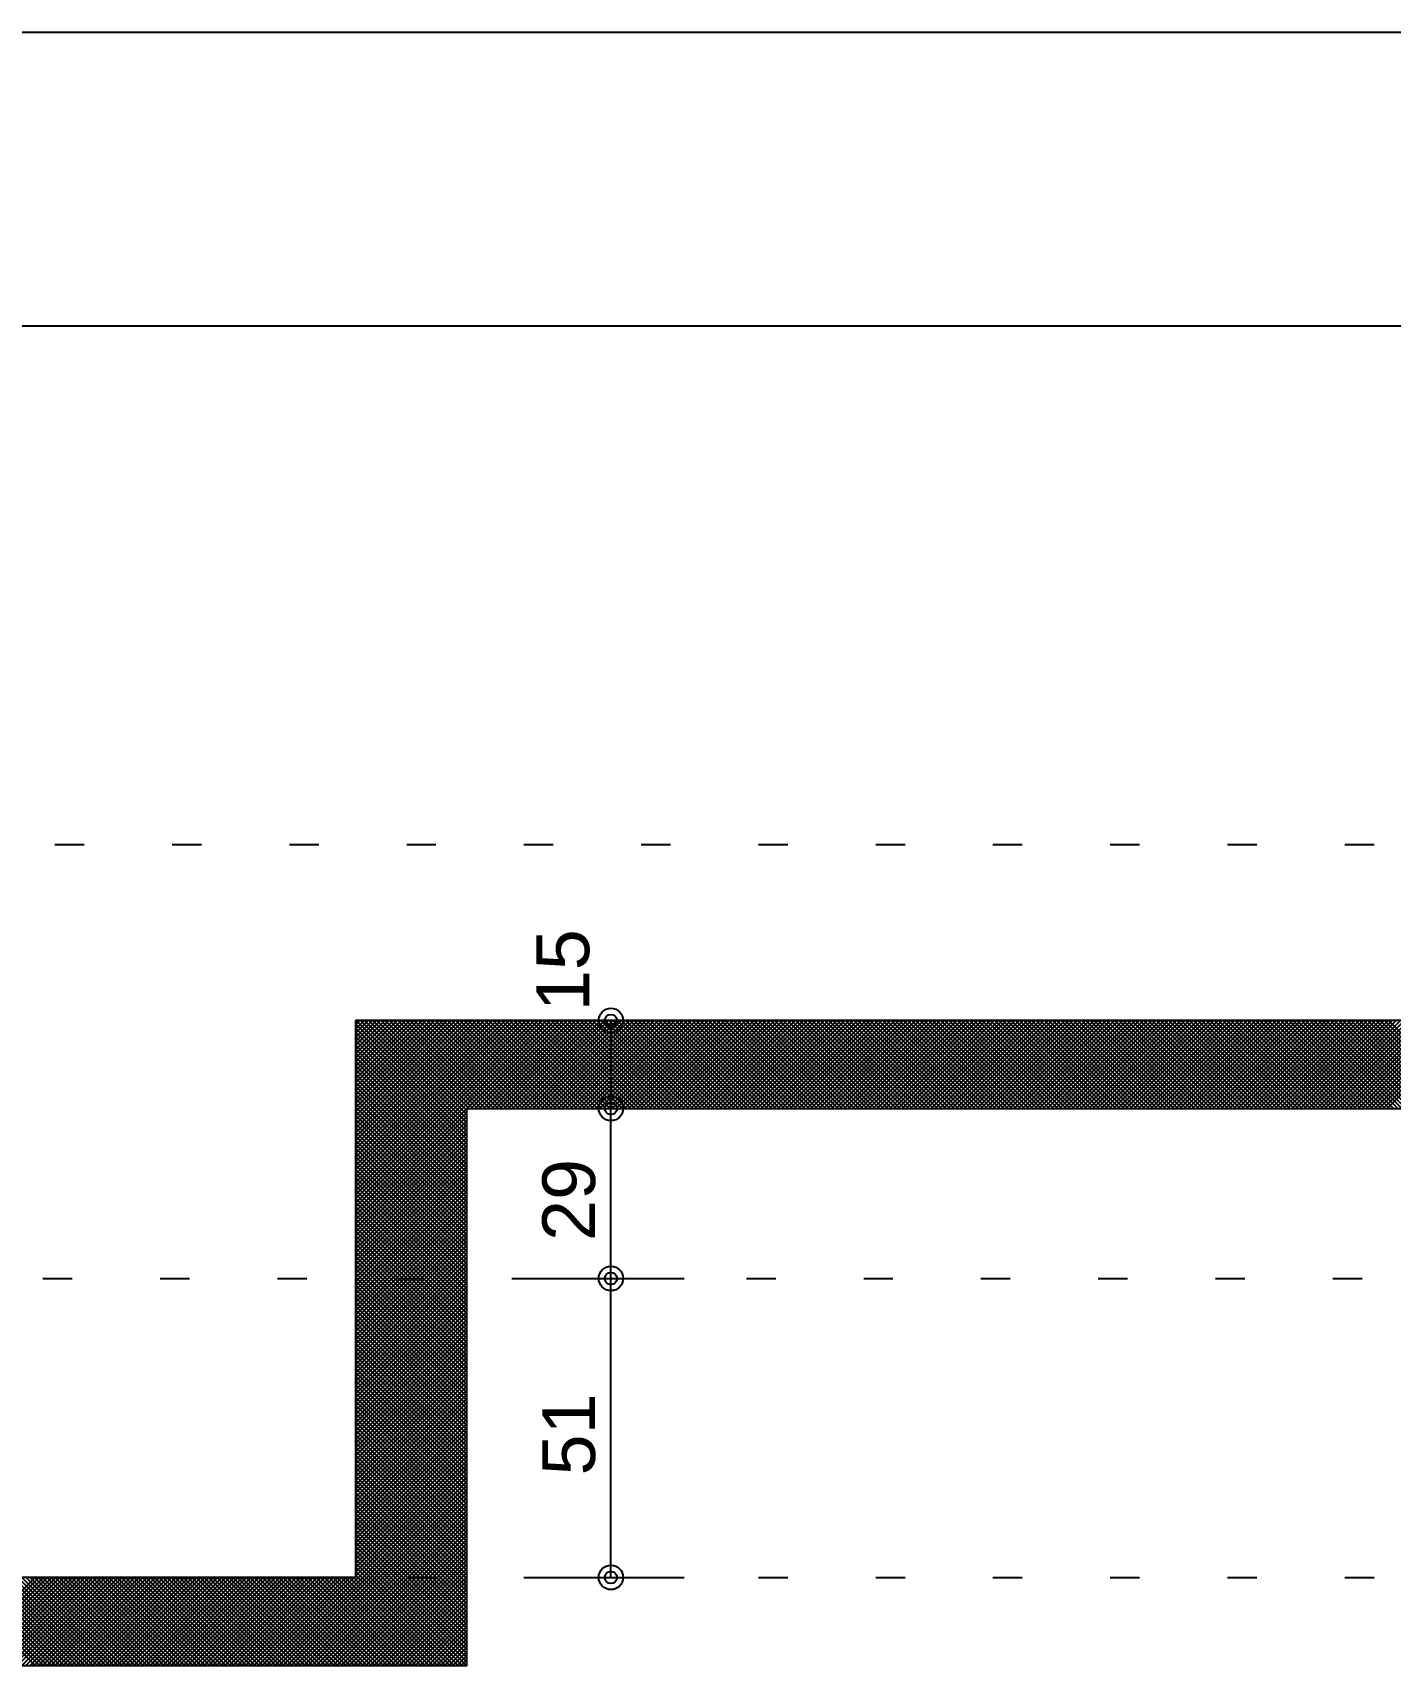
# Model space of a CAD drawing. Extents: x 0 to 119, y 0 to 84.
# Drawn here: x 38.25 to 42.88, y 78.53 to 84.1 of the extents above; entities that cross this region are included whole.
import ezdxf

# ---------------------------------------------------------------- set-up
doc = ezdxf.new("R2010")
doc.units = 0
doc.header["$MEASUREMENT"] = 0
doc.linetypes.add('ESTILO_TQS_0002', pattern=[0.4, 0.1, -0.3])
for name, color, linetype in [('29', 9, 'CONTINUOUS'), ('3', 7, 'CONTINUOUS'), ('32', 250, 'CONTINUOUS'), ('40', 7, 'CONTINUOUS'), ('6', 178, 'CONTINUOUS'), ('7', 232, 'CONTINUOUS')]:
    doc.layers.add(name, color=color, linetype=linetype)
doc.styles.add('TQS_ARIAL', font='arial.ttf')

msp = doc.modelspace()

# ---------------------------------------------------------------- linework, layer by layer
at = {"layer": '29', "color": 9, "linetype": 'Continuous'}
for p, q in [((39.348908, 80.049975), (40.028519, 80.729585)), ((39.348908, 80.064117), (40.014377, 80.729585)), ((39.348908, 80.078259), (40.000235, 80.729585)), ((39.348908, 80.092401), (39.986092, 80.729585)), ((39.348908, 80.106543), (39.97195, 80.729585)), ((39.348908, 80.120685), (39.957808, 80.729585)), ((39.348908, 80.134827), (39.943666, 80.729585)), ((39.348908, 80.14897), (39.929524, 80.729585)), ((39.348908, 80.163112), (39.915382, 80.729585)), ((39.348908, 80.177254), (39.90124, 80.729585)), ((39.348908, 80.191396), (39.887098, 80.729585)), ((39.348908, 80.205538), (39.872955, 80.729585)), ((39.348908, 80.21968), (39.858813, 80.729585)), ((39.348908, 80.233822), (39.844671, 80.729585)), ((39.348908, 80.247965), (39.830529, 80.729585)), ((39.348908, 80.262107), (39.816387, 80.729585)), ((39.348908, 80.276249), (39.802245, 80.729585)), ((39.348908, 80.290391), (39.788103, 80.729585)), ((39.348908, 80.304533), (39.77396, 80.729585)), ((39.348908, 80.318675), (39.759818, 80.729585)), ((39.348908, 80.332817), (39.745676, 80.729585)), ((39.348908, 80.34696), (39.731534, 80.729585)), ((39.348908, 80.361102), (39.717392, 80.729585)), ((39.348908, 80.375244), (39.70325, 80.729585)), ((39.348908, 80.389386), (39.689108, 80.729585)), ((39.348908, 80.403528), (39.674966, 80.729585)), ((39.348908, 80.41767), (39.660823, 80.729585)), ((39.348908, 80.431812), (39.646681, 80.729585)), ((39.348908, 80.445954), (39.632539, 80.729585)), ((39.348908, 80.460097), (39.618397, 80.729585)), ((39.348908, 80.474239), (39.604255, 80.729585)), ((39.348908, 80.488381), (39.590113, 80.729585)), ((39.348908, 80.502523), (39.575971, 80.729585)), ((39.348908, 80.516665), (39.561828, 80.729585)), ((39.348908, 80.530807), (39.547686, 80.729585)), ((39.348908, 80.544949), (39.533544, 80.729585)), ((39.348908, 80.559092), (39.519402, 80.729585)), ((39.348908, 80.573234), (39.50526, 80.729585)), ((39.348908, 80.587376), (39.491118, 80.729585)), ((39.348908, 80.601518), (39.476976, 80.729585)), ((39.348908, 80.61566), (39.462833, 80.729585)), ((39.348908, 80.629802), (39.448691, 80.729585)), ((39.348908, 80.643944), (39.434549, 80.729585)), ((39.348908, 80.658087), (39.420407, 80.729585)), ((39.348908, 80.672229), (39.406265, 80.729585)), ((39.348908, 80.686371), (39.392123, 80.729585)), ((39.348908, 80.700513), (39.377981, 80.729585)), ((39.348908, 80.714655), (39.363839, 80.729585)), ((39.348908, 80.717823), (39.728908, 80.337823)), ((39.351288, 80.729585), (39.728908, 80.351965)), ((39.36543, 80.729585), (39.728908, 80.366107)), ((39.379573, 80.729585), (39.728908, 80.38025)), ((39.393715, 80.729585), (39.728908, 80.394392)), ((39.407857, 80.729585), (39.728908, 80.408534)), ((39.421999, 80.729585), (39.728908, 80.422676)), ((39.436141, 80.729585), (39.736141, 80.429585)), ((39.450283, 80.729585), (39.750283, 80.429585)), ((39.464425, 80.729585), (39.764425, 80.429585)), ((39.478568, 80.729585), (39.778568, 80.429585)), ((39.49271, 80.729585), (39.79271, 80.429585)), ((39.506852, 80.729585), (39.806852, 80.429585)), ((39.520994, 80.729585), (39.820994, 80.429585)), ((39.535136, 80.729585), (39.835136, 80.429585)), ((39.549278, 80.729585), (39.849278, 80.429585)), ((39.56342, 80.729585), (39.86342, 80.429585)), ((39.577563, 80.729585), (39.877563, 80.429585)), ((39.591705, 80.729585), (39.891705, 80.429585)), ((39.605847, 80.729585), (39.905847, 80.429585)), ((39.619989, 80.729585), (39.919989, 80.429585)), ((39.634131, 80.729585), (39.934131, 80.429585)), ((39.648273, 80.729585), (39.948273, 80.429585)), ((39.662415, 80.729585), (39.962415, 80.429585)), ((39.676557, 80.729585), (39.976557, 80.429585)), ((39.6907, 80.729585), (39.9907, 80.429585)), ((39.704842, 80.729585), (40.004842, 80.429585)), ((39.718984, 80.729585), (40.018984, 80.429585)), ((39.733126, 80.729585), (40.033126, 80.429585)), ((39.742661, 80.429585), (40.042661, 80.729585)), ((39.747268, 80.729585), (40.047268, 80.429585)), ((39.756803, 80.429585), (40.056803, 80.729585)), ((39.76141, 80.729585), (40.06141, 80.429585)), ((39.770945, 80.429585), (40.070945, 80.729585)), ((39.775552, 80.729585), (40.075552, 80.429585)), ((39.785087, 80.429585), (40.085087, 80.729585)), ((39.789695, 80.729585), (40.089695, 80.429585)), ((39.79923, 80.429585), (40.09923, 80.729585)), ((39.803837, 80.729585), (40.103837, 80.429585)), ((39.813372, 80.429585), (40.113372, 80.729585)), ((39.817979, 80.729585), (40.117979, 80.429585)), ((39.827514, 80.429585), (40.127514, 80.729585)), ((39.832121, 80.729585), (40.132121, 80.429585)), ((39.841656, 80.429585), (40.141656, 80.729585)), ((39.846263, 80.729585), (40.146263, 80.429585)), ((39.855798, 80.429585), (40.155798, 80.729585)), ((39.860405, 80.729585), (40.160405, 80.429585)), ((39.86994, 80.429585), (40.16994, 80.729585)), ((39.874547, 80.729585), (40.174547, 80.429585)), ((39.884082, 80.429585), (40.184082, 80.729585)), ((39.88869, 80.729585), (40.18869, 80.429585)), ((39.898225, 80.429585), (40.198225, 80.729585)), ((39.902832, 80.729585), (40.202832, 80.429585)), ((39.912367, 80.429585), (40.212367, 80.729585)), ((39.916974, 80.729585), (40.216974, 80.429585)), ((39.926509, 80.429585), (40.226509, 80.729585)), ((39.931116, 80.729585), (40.231116, 80.429585)), ((39.940651, 80.429585), (40.240651, 80.729585)), ((39.945258, 80.729585), (40.245258, 80.429585)), ((39.954793, 80.429585), (40.254793, 80.729585)), ((39.9594, 80.729585), (40.2594, 80.429585)), ((39.968935, 80.429585), (40.268935, 80.729585)), ((39.973542, 80.729585), (40.273542, 80.429585)), ((39.983077, 80.429585), (40.283077, 80.729585)), ((39.987684, 80.729585), (40.287684, 80.429585)), ((39.997219, 80.429585), (40.297219, 80.729585)), ((40.001827, 80.729585), (40.301827, 80.429585)), ((40.011362, 80.429585), (40.311362, 80.729585)), ((40.015969, 80.729585), (40.315969, 80.429585)), ((40.025504, 80.429585), (40.325504, 80.729585)), ((40.030111, 80.729585), (40.330111, 80.429585)), ((40.039646, 80.429585), (40.339646, 80.729585)), ((40.044253, 80.729585), (40.344253, 80.429585)), ((40.053788, 80.429585), (40.353788, 80.729585)), ((40.058395, 80.729585), (40.358395, 80.429585)), ((40.06793, 80.429585), (40.36793, 80.729585)), ((40.072537, 80.729585), (40.372537, 80.429585)), ((40.082072, 80.429585), (40.382072, 80.729585)), ((40.086679, 80.729585), (40.386679, 80.429585)), ((40.096214, 80.429585), (40.396214, 80.729585)), ((40.100822, 80.729585), (40.400822, 80.429585)), ((40.110357, 80.429585), (40.410357, 80.729585)), ((40.114964, 80.729585), (40.414964, 80.429585)), ((40.124499, 80.429585), (40.424499, 80.729585)), ((40.129106, 80.729585), (40.429106, 80.429585)), ((40.138641, 80.429585), (40.438641, 80.729585)), ((40.143248, 80.729585), (40.443248, 80.429585)), ((40.152783, 80.429585), (40.452783, 80.729585)), ((40.15739, 80.729585), (40.45739, 80.429585)), ((40.166925, 80.429585), (40.466925, 80.729585)), ((40.171532, 80.729585), (40.471532, 80.429585)), ((40.181067, 80.429585), (40.481067, 80.729585)), ((40.185674, 80.729585), (40.485674, 80.429585)), ((40.195209, 80.429585), (40.495209, 80.729585)), ((40.199816, 80.729585), (40.499816, 80.429585)), ((40.209352, 80.429585), (40.509352, 80.729585)), ((40.213959, 80.729585), (40.513959, 80.429585)), ((40.223494, 80.429585), (40.523494, 80.729585)), ((40.228101, 80.729585), (40.528101, 80.429585)), ((40.237636, 80.429585), (40.537636, 80.729585)), ((40.242243, 80.729585), (40.542243, 80.429585)), ((40.251778, 80.429585), (40.551778, 80.729585)), ((40.256385, 80.729585), (40.556385, 80.429585)), ((40.26592, 80.429585), (40.56592, 80.729585)), ((40.270527, 80.729585), (40.570527, 80.429585)), ((40.280062, 80.429585), (40.580062, 80.729585)), ((40.284669, 80.729585), (40.584669, 80.429585)), ((40.294204, 80.429585), (40.594204, 80.729585)), ((40.298811, 80.729585), (40.598811, 80.429585)), ((40.308346, 80.429585), (40.608346, 80.729585)), ((40.312954, 80.729585), (40.612954, 80.429585)), ((40.322489, 80.429585), (40.622489, 80.729585)), ((40.327096, 80.729585), (40.627096, 80.429585)), ((40.336631, 80.429585), (40.636631, 80.729585)), ((40.341238, 80.729585), (40.641238, 80.429585)), ((40.350773, 80.429585), (40.650773, 80.729585)), ((40.35538, 80.729585), (40.65538, 80.429585)), ((40.364915, 80.429585), (40.664915, 80.729585)), ((40.369522, 80.729585), (40.669522, 80.429585)), ((40.379057, 80.429585), (40.679057, 80.729585)), ((40.383664, 80.729585), (40.683664, 80.429585)), ((40.393199, 80.429585), (40.693199, 80.729585)), ((40.397806, 80.729585), (40.697806, 80.429585)), ((40.407341, 80.429585), (40.707341, 80.729585)), ((40.411949, 80.729585), (40.711949, 80.429585)), ((40.421484, 80.429585), (40.721484, 80.729585)), ((40.426091, 80.729585), (40.726091, 80.429585)), ((40.435626, 80.429585), (40.735626, 80.729585)), ((40.440233, 80.729585), (40.740233, 80.429585)), ((40.449768, 80.429585), (40.749768, 80.729585)), ((40.454375, 80.729585), (40.754375, 80.429585)), ((40.46391, 80.429585), (40.76391, 80.729585)), ((40.468517, 80.729585), (40.768517, 80.429585)), ((40.478052, 80.429585), (40.778052, 80.729585)), ((40.482659, 80.729585), (40.782659, 80.429585)), ((40.492194, 80.429585), (40.792194, 80.729585)), ((40.496801, 80.729585), (40.796801, 80.429585)), ((40.506336, 80.429585), (40.806336, 80.729585)), ((40.510943, 80.729585), (40.810943, 80.429585)), ((40.520478, 80.429585), (40.820478, 80.729585)), ((40.525086, 80.729585), (40.825086, 80.429585)), ((40.534621, 80.429585), (40.834621, 80.729585)), ((40.539228, 80.729585), (40.839228, 80.429585)), ((40.548763, 80.429585), (40.848763, 80.729585)), ((40.55337, 80.729585), (40.85337, 80.429585)), ((40.562905, 80.429585), (40.862905, 80.729585)), ((40.567512, 80.729585), (40.867512, 80.429585)), ((40.577047, 80.429585), (40.877047, 80.729585)), ((40.581654, 80.729585), (40.881654, 80.429585)), ((40.591189, 80.429585), (40.891189, 80.729585)), ((40.595796, 80.729585), (40.895796, 80.429585)), ((40.605331, 80.429585), (40.905331, 80.729585)), ((40.609938, 80.729585), (40.909938, 80.429585)), ((40.619473, 80.429585), (40.919473, 80.729585)), ((40.624081, 80.729585), (40.924081, 80.429585)), ((40.633616, 80.429585), (40.933616, 80.729585)), ((40.638223, 80.729585), (40.938223, 80.429585)), ((40.647758, 80.429585), (40.947758, 80.729585)), ((40.652365, 80.729585), (40.952365, 80.429585)), ((40.6619, 80.429585), (40.9619, 80.729585)), ((40.666507, 80.729585), (40.966507, 80.429585)), ((40.676042, 80.429585), (40.976042, 80.729585)), ((40.680649, 80.729585), (40.980649, 80.429585)), ((40.690184, 80.429585), (40.990184, 80.729585)), ((40.694791, 80.729585), (40.994791, 80.429585)), ((40.704326, 80.429585), (41.004326, 80.729585)), ((40.708933, 80.729585), (41.008933, 80.429585)), ((40.718468, 80.429585), (41.018468, 80.729585)), ((40.723076, 80.729585), (41.023076, 80.429585)), ((40.732611, 80.429585), (41.032611, 80.729585)), ((40.737218, 80.729585), (41.037218, 80.429585)), ((40.746753, 80.429585), (41.046753, 80.729585)), ((40.75136, 80.729585), (41.05136, 80.429585)), ((40.760895, 80.429585), (41.060895, 80.729585)), ((40.765502, 80.729585), (41.065502, 80.429585)), ((40.775037, 80.429585), (41.075037, 80.729585)), ((40.779644, 80.729585), (41.079644, 80.429585)), ((40.789179, 80.429585), (41.089179, 80.729585)), ((40.793786, 80.729585), (41.093786, 80.429585)), ((40.803321, 80.429585), (41.103321, 80.729585)), ((40.807928, 80.729585), (41.107928, 80.429585)), ((40.817463, 80.429585), (41.117463, 80.729585)), ((40.82207, 80.729585), (41.12207, 80.429585)), ((40.831605, 80.429585), (41.131605, 80.729585)), ((40.836213, 80.729585), (41.136213, 80.429585)), ((40.845748, 80.429585), (41.145748, 80.729585)), ((40.850355, 80.729585), (41.150355, 80.429585)), ((40.85989, 80.429585), (41.15989, 80.729585)), ((40.864497, 80.729585), (41.164497, 80.429585)), ((40.874032, 80.429585), (41.174032, 80.729585)), ((40.878639, 80.729585), (41.178639, 80.429585)), ((40.888174, 80.429585), (41.188174, 80.729585)), ((40.892781, 80.729585), (41.192781, 80.429585)), ((40.902316, 80.429585), (41.202316, 80.729585)), ((40.906923, 80.729585), (41.206923, 80.429585)), ((40.916458, 80.429585), (41.216458, 80.729585)), ((40.921065, 80.729585), (41.221065, 80.429585)), ((40.9306, 80.429585), (41.2306, 80.729585)), ((40.935208, 80.729585), (41.235208, 80.429585)), ((40.944743, 80.429585), (41.244743, 80.729585)), ((40.94935, 80.729585), (41.24935, 80.429585)), ((40.958885, 80.429585), (41.258885, 80.729585)), ((40.963492, 80.729585), (41.263492, 80.429585)), ((40.973027, 80.429585), (41.273027, 80.729585)), ((40.977634, 80.729585), (41.277634, 80.429585)), ((40.987169, 80.429585), (41.287169, 80.729585)), ((40.991776, 80.729585), (41.291776, 80.429585)), ((41.001311, 80.429585), (41.301311, 80.729585)), ((41.005918, 80.729585), (41.305918, 80.429585)), ((41.015453, 80.429585), (41.315453, 80.729585)), ((41.02006, 80.729585), (41.32006, 80.429585)), ((41.029595, 80.429585), (41.329595, 80.729585)), ((41.034202, 80.729585), (41.334202, 80.429585)), ((41.043738, 80.429585), (41.343738, 80.729585)), ((41.048345, 80.729585), (41.348345, 80.429585)), ((41.05788, 80.429585), (41.35788, 80.729585)), ((41.062487, 80.729585), (41.362487, 80.429585)), ((41.072022, 80.429585), (41.372022, 80.729585)), ((41.076629, 80.729585), (41.376629, 80.429585)), ((41.086164, 80.429585), (41.386164, 80.729585)), ((41.090771, 80.729585), (41.390771, 80.429585)), ((41.100306, 80.429585), (41.400306, 80.729585)), ((41.104913, 80.729585), (41.404913, 80.429585)), ((41.114448, 80.429585), (41.414448, 80.729585)), ((41.119055, 80.729585), (41.419055, 80.429585)), ((41.12859, 80.429585), (41.42859, 80.729585)), ((41.133197, 80.729585), (41.433197, 80.429585)), ((41.142732, 80.429585), (41.442732, 80.729585)), ((41.14734, 80.729585), (41.44734, 80.429585)), ((41.156875, 80.429585), (41.456875, 80.729585)), ((41.161482, 80.729585), (41.461482, 80.429585)), ((41.171017, 80.429585), (41.471017, 80.729585)), ((41.175624, 80.729585), (41.475624, 80.429585)), ((41.185159, 80.429585), (41.485159, 80.729585)), ((41.189766, 80.729585), (41.489766, 80.429585)), ((41.199301, 80.429585), (41.499301, 80.729585)), ((41.203908, 80.729585), (41.503908, 80.429585)), ((41.213443, 80.429585), (41.513443, 80.729585)), ((41.21805, 80.729585), (41.51805, 80.429585)), ((41.227585, 80.429585), (41.527585, 80.729585)), ((41.232192, 80.729585), (41.532192, 80.429585)), ((41.241727, 80.429585), (41.541727, 80.729585)), ((41.246335, 80.729585), (41.546335, 80.429585)), ((41.25587, 80.429585), (41.55587, 80.729585)), ((41.260477, 80.729585), (41.560477, 80.429585)), ((41.270012, 80.429585), (41.570012, 80.729585)), ((41.274619, 80.729585), (41.574619, 80.429585)), ((41.284154, 80.429585), (41.584154, 80.729585)), ((41.288761, 80.729585), (41.588761, 80.429585)), ((41.298296, 80.429585), (41.598296, 80.729585)), ((41.302903, 80.729585), (41.602903, 80.429585)), ((41.312438, 80.429585), (41.612438, 80.729585)), ((41.317045, 80.729585), (41.617045, 80.429585)), ((41.32658, 80.429585), (41.62658, 80.729585)), ((41.331187, 80.729585), (41.631187, 80.429585)), ((41.340722, 80.429585), (41.640722, 80.729585)), ((41.345329, 80.729585), (41.645329, 80.429585)), ((41.354864, 80.429585), (41.654864, 80.729585)), ((41.359472, 80.729585), (41.659472, 80.429585)), ((41.369007, 80.429585), (41.669007, 80.729585)), ((41.373614, 80.729585), (41.673614, 80.429585)), ((41.383149, 80.429585), (41.683149, 80.729585)), ((41.387756, 80.729585), (41.687756, 80.429585)), ((41.397291, 80.429585), (41.697291, 80.729585)), ((41.401898, 80.729585), (41.701898, 80.429585)), ((41.411433, 80.429585), (41.711433, 80.729585)), ((41.41604, 80.729585), (41.71604, 80.429585)), ((41.425575, 80.429585), (41.725575, 80.729585)), ((41.430182, 80.729585), (41.730182, 80.429585)), ((41.439717, 80.429585), (41.739717, 80.729585)), ((41.444324, 80.729585), (41.744324, 80.429585)), ((41.453859, 80.429585), (41.753859, 80.729585)), ((41.458467, 80.729585), (41.758467, 80.429585)), ((41.468002, 80.429585), (41.768002, 80.729585)), ((41.472609, 80.729585), (41.772609, 80.429585)), ((41.482144, 80.429585), (41.782144, 80.729585)), ((41.486751, 80.729585), (41.786751, 80.429585)), ((41.496286, 80.429585), (41.796286, 80.729585)), ((41.500893, 80.729585), (41.800893, 80.429585)), ((41.510428, 80.429585), (41.810428, 80.729585)), ((41.515035, 80.729585), (41.815035, 80.429585)), ((41.52457, 80.429585), (41.82457, 80.729585)), ((41.529177, 80.729585), (41.829177, 80.429585)), ((41.538712, 80.429585), (41.838712, 80.729585)), ((41.543319, 80.729585), (41.843319, 80.429585)), ((41.552854, 80.429585), (41.852854, 80.729585)), ((41.557462, 80.729585), (41.857462, 80.429585)), ((41.566997, 80.429585), (41.866997, 80.729585)), ((41.571604, 80.729585), (41.871604, 80.429585)), ((41.581139, 80.429585), (41.881139, 80.729585)), ((41.585746, 80.729585), (41.885746, 80.429585)), ((41.595281, 80.429585), (41.895281, 80.729585)), ((41.599888, 80.729585), (41.899888, 80.429585)), ((41.609423, 80.429585), (41.909423, 80.729585)), ((41.61403, 80.729585), (41.91403, 80.429585)), ((41.623565, 80.429585), (41.923565, 80.729585)), ((41.628172, 80.729585), (41.928172, 80.429585)), ((41.637707, 80.429585), (41.937707, 80.729585)), ((41.642314, 80.729585), (41.942314, 80.429585)), ((41.651849, 80.429585), (41.951849, 80.729585)), ((41.656456, 80.729585), (41.956456, 80.429585)), ((41.665991, 80.429585), (41.965991, 80.729585)), ((41.670599, 80.729585), (41.970599, 80.429585)), ((41.680134, 80.429585), (41.980134, 80.729585)), ((41.684741, 80.729585), (41.984741, 80.429585)), ((41.694276, 80.429585), (41.994276, 80.729585)), ((41.698883, 80.729585), (41.998883, 80.429585)), ((41.708418, 80.429585), (42.008418, 80.729585)), ((41.713025, 80.729585), (42.013025, 80.429585)), ((41.72256, 80.429585), (42.02256, 80.729585)), ((41.727167, 80.729585), (42.027167, 80.429585)), ((41.736702, 80.429585), (42.036702, 80.729585)), ((41.741309, 80.729585), (42.041309, 80.429585)), ((41.750844, 80.429585), (42.050844, 80.729585)), ((41.755451, 80.729585), (42.055451, 80.429585)), ((41.764986, 80.429585), (42.064986, 80.729585)), ((41.769594, 80.729585), (42.069594, 80.429585)), ((41.779129, 80.429585), (42.079129, 80.729585)), ((41.783736, 80.729585), (42.083736, 80.429585)), ((41.793271, 80.429585), (42.093271, 80.729585)), ((41.797878, 80.729585), (42.097878, 80.429585)), ((41.807413, 80.429585), (42.107413, 80.729585)), ((41.81202, 80.729585), (42.11202, 80.429585)), ((41.821555, 80.429585), (42.121555, 80.729585)), ((41.826162, 80.729585), (42.126162, 80.429585)), ((41.835697, 80.429585), (42.135697, 80.729585)), ((41.840304, 80.729585), (42.140304, 80.429585)), ((41.849839, 80.429585), (42.149839, 80.729585)), ((41.854446, 80.729585), (42.154446, 80.429585)), ((41.863981, 80.429585), (42.163981, 80.729585)), ((41.868588, 80.729585), (42.168588, 80.429585)), ((41.878124, 80.429585), (42.178124, 80.729585)), ((41.882731, 80.729585), (42.182731, 80.429585)), ((41.892266, 80.429585), (42.192266, 80.729585)), ((41.896873, 80.729585), (42.196873, 80.429585)), ((41.906408, 80.429585), (42.206408, 80.729585)), ((41.911015, 80.729585), (42.211015, 80.429585)), ((41.92055, 80.429585), (42.22055, 80.729585)), ((41.925157, 80.729585), (42.225157, 80.429585)), ((41.934692, 80.429585), (42.234692, 80.729585)), ((41.939299, 80.729585), (42.239299, 80.429585)), ((41.948834, 80.429585), (42.248834, 80.729585)), ((41.953441, 80.729585), (42.253441, 80.429585)), ((41.962976, 80.429585), (42.262976, 80.729585)), ((41.967583, 80.729585), (42.267583, 80.429585)), ((41.977118, 80.429585), (42.277118, 80.729585)), ((41.981726, 80.729585), (42.281726, 80.429585)), ((41.991261, 80.429585), (42.291261, 80.729585)), ((41.995868, 80.729585), (42.295868, 80.429585)), ((42.005403, 80.429585), (42.305403, 80.729585)), ((42.01001, 80.729585), (42.31001, 80.429585)), ((42.019545, 80.429585), (42.319545, 80.729585)), ((42.024152, 80.729585), (42.324152, 80.429585)), ((42.033687, 80.429585), (42.333687, 80.729585)), ((42.038294, 80.729585), (42.338294, 80.429585)), ((42.047829, 80.429585), (42.347829, 80.729585)), ((42.052436, 80.729585), (42.352436, 80.429585)), ((42.061971, 80.429585), (42.361971, 80.729585)), ((42.066578, 80.729585), (42.366578, 80.429585)), ((42.076113, 80.429585), (42.376113, 80.729585)), ((42.080721, 80.729585), (42.380721, 80.429585)), ((42.090256, 80.429585), (42.390256, 80.729585)), ((42.094863, 80.729585), (42.394863, 80.429585)), ((42.104398, 80.429585), (42.404398, 80.729585)), ((42.109005, 80.729585), (42.409005, 80.429585)), ((42.11854, 80.429585), (42.41854, 80.729585)), ((42.123147, 80.729585), (42.423147, 80.429585)), ((42.132682, 80.429585), (42.432682, 80.729585)), ((42.137289, 80.729585), (42.437289, 80.429585)), ((42.146824, 80.429585), (42.446824, 80.729585)), ((42.151431, 80.729585), (42.451431, 80.429585)), ((42.160966, 80.429585), (42.460966, 80.729585)), ((42.165573, 80.729585), (42.465573, 80.429585)), ((42.175108, 80.429585), (42.475108, 80.729585)), ((42.179715, 80.729585), (42.479715, 80.429585)), ((42.18925, 80.429585), (42.48925, 80.729585)), ((42.193858, 80.729585), (42.493858, 80.429585)), ((42.203393, 80.429585), (42.503393, 80.729585)), ((42.208, 80.729585), (42.508, 80.429585)), ((42.217535, 80.429585), (42.517535, 80.729585)), ((42.222142, 80.729585), (42.522142, 80.429585)), ((42.231677, 80.429585), (42.531677, 80.729585)), ((42.236284, 80.729585), (42.536284, 80.429585)), ((42.245819, 80.429585), (42.545819, 80.729585)), ((42.250426, 80.729585), (42.550426, 80.429585)), ((42.259961, 80.429585), (42.559961, 80.729585)), ((42.264568, 80.729585), (42.564568, 80.429585)), ((42.274103, 80.429585), (42.574103, 80.729585)), ((42.27871, 80.729585), (42.57871, 80.429585)), ((42.288245, 80.429585), (42.588245, 80.729585)), ((42.292853, 80.729585), (42.592853, 80.429585)), ((42.302388, 80.429585), (42.602388, 80.729585)), ((42.306995, 80.729585), (42.606995, 80.429585)), ((42.31653, 80.429585), (42.61653, 80.729585)), ((42.321137, 80.729585), (42.621137, 80.429585)), ((42.330672, 80.429585), (42.630672, 80.729585)), ((42.335279, 80.729585), (42.635279, 80.429585)), ((42.344814, 80.429585), (42.644814, 80.729585)), ((42.349421, 80.729585), (42.649421, 80.429585)), ((42.358956, 80.429585), (42.658956, 80.729585)), ((42.363563, 80.729585), (42.663563, 80.429585)), ((42.373098, 80.429585), (42.673098, 80.729585)), ((42.377705, 80.729585), (42.677705, 80.429585)), ((42.38724, 80.429585), (42.68724, 80.729585)), ((42.391848, 80.729585), (42.691848, 80.429585)), ((42.401383, 80.429585), (42.701383, 80.729585)), ((42.40599, 80.729585), (42.70599, 80.429585)), ((42.415525, 80.429585), (42.715525, 80.729585)), ((42.420132, 80.729585), (42.720132, 80.429585)), ((42.429667, 80.429585), (42.729667, 80.729585)), ((42.434274, 80.729585), (42.734274, 80.429585)), ((42.443809, 80.429585), (42.743809, 80.729585)), ((42.448416, 80.729585), (42.748416, 80.429585)), ((42.457951, 80.429585), (42.757951, 80.729585)), ((42.462558, 80.729585), (42.762558, 80.429585)), ((42.472093, 80.429585), (42.772093, 80.729585)), ((42.4767, 80.729585), (42.7767, 80.429585)), ((42.486235, 80.429585), (42.786235, 80.729585)), ((42.490842, 80.729585), (42.790842, 80.429585)), ((42.500377, 80.429585), (42.800377, 80.729585)), ((42.504985, 80.729585), (42.804985, 80.429585)), ((42.51452, 80.429585), (42.81452, 80.729585)), ((42.519127, 80.729585), (42.819127, 80.429585)), ((42.528662, 80.429585), (42.828662, 80.729585)), ((42.533269, 80.729585), (42.833269, 80.429585)), ((42.542804, 80.429585), (42.842804, 80.729585)), ((42.547411, 80.729585), (42.847411, 80.429585)), ((42.556946, 80.429585), (42.856946, 80.729585)), ((42.561553, 80.729585), (42.861553, 80.429585)), ((42.571088, 80.429585), (42.871088, 80.729585)), ((42.575695, 80.729585), (42.875695, 80.429585)), ((42.58523, 80.429585), (42.88523, 80.729585)), ((42.589837, 80.729585), (42.889837, 80.429585)), ((42.599372, 80.429585), (42.899372, 80.729585)), ((42.60398, 80.729585), (42.90398, 80.429585)), ((42.613515, 80.429585), (42.913515, 80.729585)), ((42.618122, 80.729585), (42.918122, 80.429585)), ((42.627657, 80.429585), (42.927657, 80.729585)), ((42.632264, 80.729585), (42.932264, 80.429585)), ((42.641799, 80.429585), (42.941799, 80.729585)), ((42.646406, 80.729585), (42.946406, 80.429585)), ((42.655941, 80.429585), (42.955941, 80.729585)), ((42.660548, 80.729585), (42.960548, 80.429585)), ((42.670083, 80.429585), (42.970083, 80.729585)), ((42.67469, 80.729585), (42.97469, 80.429585)), ((42.684225, 80.429585), (42.984225, 80.729585)), ((42.688832, 80.729585), (42.988832, 80.429585)), ((42.698367, 80.429585), (42.998367, 80.729585)), ((42.702974, 80.729585), (43.002974, 80.429585)), ((42.71251, 80.429585), (43.01251, 80.729585)), ((42.717117, 80.729585), (43.017117, 80.429585)), ((42.726652, 80.429585), (43.026652, 80.729585)), ((42.731259, 80.729585), (43.031259, 80.429585)), ((42.740794, 80.429585), (43.040794, 80.729585)), ((42.745401, 80.729585), (43.045401, 80.429585)), ((42.754936, 80.429585), (43.054936, 80.729585)), ((42.759543, 80.729585), (43.059543, 80.429585)), ((42.769078, 80.429585), (43.069078, 80.729585)), ((42.773685, 80.729585), (43.073685, 80.429585)), ((42.78322, 80.429585), (43.08322, 80.729585)), ((42.787827, 80.729585), (43.087827, 80.429585)), ((42.797362, 80.429585), (43.097362, 80.729585)), ((42.801969, 80.729585), (43.101969, 80.429585)), ((42.811504, 80.429585), (43.111504, 80.729585)), ((42.816112, 80.729585), (43.116112, 80.429585)), ((42.825647, 80.429585), (43.125647, 80.729585)), ((42.830254, 80.729585), (43.130254, 80.429585)), ((42.839789, 80.429585), (43.139789, 80.729585)), ((42.844396, 80.729585), (43.144396, 80.429585)), ((42.853931, 80.429585), (43.153931, 80.729585)), ((42.858538, 80.729585), (43.158538, 80.429585)), ((42.868073, 80.429585), (43.168073, 80.729585)), ((42.87268, 80.729585), (43.17268, 80.429585)), ((39.348908, 80.703681), (39.728908, 80.323681)), ((39.348908, 80.689539), (39.728908, 80.309539)), ((39.348908, 80.675397), (39.728908, 80.295397)), ((39.348908, 80.661255), (39.728908, 80.281255)), ((39.348908, 80.647112), (39.728908, 80.267112)), ((39.348908, 80.63297), (39.728908, 80.25297)), ((39.348908, 80.618828), (39.728908, 80.238828)), ((39.348908, 80.604686), (39.728908, 80.224686)), ((39.348908, 80.590544), (39.728908, 80.210544)), ((39.348908, 80.576402), (39.728908, 80.196402)), ((39.348908, 80.56226), (39.728908, 80.18226)), ((39.348908, 80.548117), (39.728908, 80.168117)), ((39.348908, 80.533975), (39.728908, 80.153975)), ((39.348908, 80.519833), (39.728908, 80.139833)), ((39.348908, 80.505691), (39.728908, 80.125691)), ((39.348908, 80.491549), (39.728908, 80.111549)), ((39.348908, 80.477407), (39.728908, 80.097407)), ((39.348908, 80.463265), (39.728908, 80.083265)), ((39.348908, 80.449123), (39.728908, 80.069123)), ((39.348908, 80.43498), (39.728908, 80.05498)), ((39.348908, 80.420838), (39.728908, 80.040838)), ((39.348908, 80.035833), (39.728908, 80.415833)), ((39.348908, 80.406696), (39.728908, 80.026696)), ((39.348908, 80.02169), (39.728908, 80.40169)), ((39.348908, 80.392554), (39.728908, 80.012554)), ((39.348908, 80.007548), (39.728908, 80.387548)), ((39.348908, 80.378412), (39.728908, 79.998412)), ((39.348908, 79.993406), (39.728908, 80.373406)), ((39.348908, 80.36427), (39.728908, 79.98427)), ((39.348908, 79.979264), (39.728908, 80.359264)), ((39.348908, 80.350128), (39.728908, 79.970128)), ((39.348908, 79.965122), (39.728908, 80.345122)), ((39.348908, 80.335985), (39.728908, 79.955985)), ((39.348908, 79.95098), (39.728908, 80.33098)), ((39.348908, 80.321843), (39.728908, 79.941843)), ((39.348908, 79.936838), (39.728908, 80.316838)), ((39.348908, 80.307701), (39.728908, 79.927701)), ((39.348908, 79.922695), (39.728908, 80.302695)), ((39.348908, 80.293559), (39.728908, 79.913559)), ((39.348908, 79.908553), (39.728908, 80.288553)), ((39.348908, 80.279417), (39.728908, 79.899417)), ((39.348908, 79.894411), (39.728908, 80.274411)), ((39.348908, 80.265275), (39.728908, 79.885275)), ((39.348908, 79.880269), (39.728908, 80.260269)), ((39.348908, 80.251133), (39.728908, 79.871133)), ((39.348908, 79.866127), (39.728908, 80.246127)), ((39.348908, 80.23699), (39.728908, 79.85699)), ((39.348908, 79.851985), (39.728908, 80.231985)), ((39.348908, 80.222848), (39.728908, 79.842848)), ((39.348908, 79.837843), (39.728908, 80.217843)), ((39.348908, 80.208706), (39.728908, 79.828706)), ((39.348908, 79.823701), (39.728908, 80.203701)), ((39.348908, 80.194564), (39.728908, 79.814564)), ((39.348908, 79.809558), (39.728908, 80.189558)), ((39.348908, 80.180422), (39.728908, 79.800422)), ((39.348908, 79.795416), (39.728908, 80.175416)), ((39.348908, 80.16628), (39.728908, 79.78628)), ((39.348908, 79.781274), (39.728908, 80.161274)), ((39.348908, 80.152138), (39.728908, 79.772138)), ((39.348908, 79.767132), (39.728908, 80.147132)), ((39.348908, 80.137996), (39.728908, 79.757996)), ((39.348908, 79.75299), (39.728908, 80.13299)), ((39.348908, 80.123853), (39.728908, 79.743853)), ((39.348908, 79.738848), (39.728908, 80.118848)), ((39.348908, 80.109711), (39.728908, 79.729711)), ((39.348908, 79.724706), (39.728908, 80.104706)), ((39.348908, 80.095569), (39.728908, 79.715569)), ((39.348908, 79.710563), (39.728908, 80.090563)), ((39.348908, 80.081427), (39.728908, 79.701427)), ((39.348908, 79.696421), (39.728908, 80.076421)), ((39.348908, 80.067285), (39.728908, 79.687285)), ((39.348908, 79.682279), (39.728908, 80.062279)), ((39.348908, 80.053143), (39.728908, 79.673143)), ((39.348908, 79.668137), (39.728908, 80.048137)), ((39.348908, 80.039001), (39.728908, 79.659001)), ((39.348908, 79.653995), (39.728908, 80.033995)), ((39.348908, 80.024858), (39.728908, 79.644858)), ((39.348908, 79.639853), (39.728908, 80.019853)), ((39.348908, 80.010716), (39.728908, 79.630716)), ((39.348908, 79.625711), (39.728908, 80.005711)), ((39.348908, 79.996574), (39.728908, 79.616574)), ((39.348908, 79.611568), (39.728908, 79.991568)), ((39.348908, 79.982432), (39.728908, 79.602432)), ((39.348908, 79.597426), (39.728908, 79.977426)), ((39.348908, 79.96829), (39.728908, 79.58829)), ((39.348908, 79.583284), (39.728908, 79.963284)), ((39.348908, 79.954148), (39.728908, 79.574148)), ((39.348908, 79.569142), (39.728908, 79.949142)), ((39.348908, 79.940006), (39.728908, 79.560006)), ((39.348908, 79.555), (39.728908, 79.935)), ((39.348908, 79.925864), (39.728908, 79.545864)), ((39.348908, 79.540858), (39.728908, 79.920858)), ((39.348908, 79.911721), (39.728908, 79.531721)), ((39.348908, 79.526716), (39.728908, 79.906716)), ((39.348908, 79.897579), (39.728908, 79.517579)), ((39.348908, 79.512574), (39.728908, 79.892574)), ((39.348908, 79.883437), (39.728908, 79.503437)), ((39.348908, 79.498431), (39.728908, 79.878431)), ((39.348908, 79.869295), (39.728908, 79.489295)), ((39.348908, 79.484289), (39.728908, 79.864289)), ((39.348908, 79.855153), (39.728908, 79.475153)), ((39.348908, 79.470147), (39.728908, 79.850147)), ((39.348908, 79.841011), (39.728908, 79.461011)), ((39.348908, 79.456005), (39.728908, 79.836005)), ((39.348908, 79.826869), (39.728908, 79.446869)), ((39.348908, 79.441863), (39.728908, 79.821863)), ((39.348908, 79.812726), (39.728908, 79.432726)), ((39.348908, 79.427721), (39.728908, 79.807721)), ((39.348908, 79.798584), (39.728908, 79.418584)), ((39.348908, 79.413579), (39.728908, 79.793579)), ((39.348908, 79.784442), (39.728908, 79.404442)), ((39.348908, 79.399436), (39.728908, 79.779436)), ((39.348908, 79.7703), (39.728908, 79.3903)), ((39.348908, 79.385294), (39.728908, 79.765294)), ((39.348908, 79.756158), (39.728908, 79.376158)), ((39.348908, 79.371152), (39.728908, 79.751152)), ((39.348908, 79.742016), (39.728908, 79.362016)), ((39.348908, 79.35701), (39.728908, 79.73701)), ((39.348908, 79.727874), (39.728908, 79.347874)), ((39.348908, 79.342868), (39.728908, 79.722868)), ((39.348908, 79.713731), (39.728908, 79.333731)), ((39.348908, 79.328726), (39.728908, 79.708726)), ((39.348908, 79.699589), (39.728908, 79.319589)), ((39.348908, 79.314584), (39.728908, 79.694584)), ((39.348908, 79.685447), (39.728908, 79.305447)), ((39.348908, 79.300441), (39.728908, 79.680441)), ((39.348908, 79.671305), (39.728908, 79.291305)), ((39.348908, 79.286299), (39.728908, 79.666299)), ((39.348908, 79.657163), (39.728908, 79.277163)), ((39.348908, 79.272157), (39.728908, 79.652157)), ((39.348908, 79.643021), (39.728908, 79.263021)), ((39.348908, 79.258015), (39.728908, 79.638015)), ((39.348908, 79.628879), (39.728908, 79.248879)), ((39.348908, 79.243873), (39.728908, 79.623873)), ((39.348908, 79.614737), (39.728908, 79.234737)), ((39.348908, 79.229731), (39.728908, 79.609731)), ((39.348908, 79.600594), (39.728908, 79.220594)), ((39.348908, 79.215589), (39.728908, 79.595589)), ((39.348908, 79.586452), (39.728908, 79.206452)), ((39.348908, 79.201447), (39.728908, 79.581447)), ((39.348908, 79.57231), (39.728908, 79.19231)), ((39.348908, 79.187304), (39.728908, 79.567304)), ((39.348908, 79.558168), (39.728908, 79.178168)), ((39.348908, 79.173162), (39.728908, 79.553162)), ((39.348908, 79.544026), (39.728908, 79.164026)), ((39.348908, 79.15902), (39.728908, 79.53902)), ((39.348908, 79.529884), (39.728908, 79.149884)), ((39.348908, 79.144878), (39.728908, 79.524878)), ((39.348908, 79.515742), (39.728908, 79.135742)), ((39.348908, 79.130736), (39.728908, 79.510736)), ((39.348908, 79.501599), (39.728908, 79.121599)), ((39.348908, 79.116594), (39.728908, 79.496594)), ((39.348908, 79.487457), (39.728908, 79.107457)), ((39.348908, 79.102452), (39.728908, 79.482452)), ((39.348908, 79.473315), (39.728908, 79.093315)), ((39.348908, 79.088309), (39.728908, 79.468309)), ((39.348908, 79.459173), (39.728908, 79.079173)), ((39.348908, 79.074167), (39.728908, 79.454167)), ((39.348908, 79.445031), (39.728908, 79.065031)), ((39.348908, 79.060025), (39.728908, 79.440025)), ((39.348908, 79.430889), (39.728908, 79.050889)), ((39.348908, 79.045883), (39.728908, 79.425883)), ((39.348908, 79.416747), (39.728908, 79.036747)), ((39.348908, 79.031741), (39.728908, 79.411741)), ((39.348908, 79.402604), (39.728908, 79.022604)), ((39.348908, 79.017599), (39.728908, 79.397599)), ((39.348908, 79.388462), (39.728908, 79.008462)), ((39.348908, 79.003457), (39.728908, 79.383457)), ((39.348908, 79.37432), (39.728908, 78.99432)), ((39.348908, 78.989315), (39.728908, 79.369315)), ((39.348908, 79.360178), (39.728908, 78.980178)), ((39.348908, 78.975172), (39.728908, 79.355172)), ((39.348908, 79.346036), (39.728908, 78.966036)), ((39.348908, 78.96103), (39.728908, 79.34103)), ((39.348908, 79.331894), (39.728908, 78.951894)), ((39.348908, 78.946888), (39.728908, 79.326888)), ((39.348908, 79.317752), (39.728908, 78.937752)), ((39.348908, 78.932746), (39.728908, 79.312746)), ((39.348908, 79.30361), (39.728908, 78.92361)), ((39.348908, 78.918604), (39.728908, 79.298604)), ((39.348908, 79.289467), (39.728908, 78.909467)), ((39.348908, 78.904462), (39.728908, 79.284462)), ((39.348908, 79.275325), (39.728908, 78.895325)), ((39.348908, 78.89032), (39.728908, 79.27032)), ((39.348908, 79.261183), (39.728908, 78.881183)), ((39.348908, 78.876177), (39.728908, 79.256177)), ((39.348908, 79.247041), (39.728908, 78.867041)), ((39.348908, 78.862035), (39.728908, 79.242035)), ((39.348908, 79.232899), (39.728908, 78.852899)), ((39.348908, 78.847893), (39.728908, 79.227893)), ((39.348908, 79.218757), (39.728908, 78.838757)), ((39.348908, 78.833751), (39.728908, 79.213751)), ((39.058885, 78.529585), (39.728908, 79.199609)), ((39.073027, 78.529585), (39.728908, 79.185467)), ((39.087169, 78.529585), (39.728908, 79.171325)), ((39.101311, 78.529585), (39.728908, 79.157182)), ((39.348908, 79.204615), (39.728908, 78.824615)), ((39.348908, 79.190472), (39.728908, 78.810472)), ((39.348908, 79.17633), (39.728908, 78.79633)), ((39.348908, 79.162188), (39.728908, 78.782188)), ((39.115453, 78.529585), (39.728908, 79.14304)), ((39.129595, 78.529585), (39.728908, 79.128898)), ((39.143738, 78.529585), (39.728908, 79.114756)), ((39.15788, 78.529585), (39.728908, 79.100614)), ((39.348908, 79.148046), (39.728908, 78.768046)), ((39.348908, 79.133904), (39.728908, 78.753904)), ((39.348908, 79.119762), (39.728908, 78.739762)), ((39.348908, 79.10562), (39.728908, 78.72562)), ((39.172022, 78.529585), (39.728908, 79.086472)), ((39.186164, 78.529585), (39.728908, 79.07233)), ((39.200306, 78.529585), (39.728908, 79.058188)), ((39.348908, 79.091478), (39.728908, 78.711478)), ((39.348908, 79.077335), (39.728908, 78.697335)), ((39.348908, 79.063193), (39.728908, 78.683193)), ((39.348908, 79.049051), (39.728908, 78.669051)), ((39.214448, 78.529585), (39.728908, 79.044045)), ((39.22859, 78.529585), (39.728908, 79.029903)), ((39.242732, 78.529585), (39.728908, 79.015761)), ((39.256875, 78.529585), (39.728908, 79.001619)), ((39.348908, 79.034909), (39.728908, 78.654909)), ((39.348908, 79.020767), (39.728908, 78.640767)), ((39.348908, 79.006625), (39.728908, 78.626625)), ((39.348908, 78.992483), (39.728908, 78.612483)), ((39.271017, 78.529585), (39.728908, 78.987477)), ((39.285159, 78.529585), (39.728908, 78.973335)), ((39.299301, 78.529585), (39.728908, 78.959193)), ((39.313443, 78.529585), (39.728908, 78.94505)), ((39.348908, 78.97834), (39.728908, 78.59834)), ((39.348908, 78.964198), (39.728908, 78.584198)), ((39.348908, 78.950056), (39.728908, 78.570056)), ((39.348908, 78.935914), (39.728908, 78.555914)), ((39.327585, 78.529585), (39.728908, 78.930908)), ((39.341727, 78.529585), (39.728908, 78.916766)), ((39.348908, 78.921772), (39.728908, 78.541772)), ((39.348908, 78.90763), (39.726953, 78.529585)), ((39.348908, 78.893488), (39.712811, 78.529585)), ((39.348908, 78.879345), (39.698669, 78.529585)), ((39.35587, 78.529585), (39.728908, 78.902624)), ((39.370012, 78.529585), (39.728908, 78.888482)), ((37.955798, 78.529585), (38.255798, 78.829585)), ((37.956171, 78.829585), (38.256171, 78.529585)), ((37.96994, 78.529585), (38.26994, 78.829585)), ((37.970313, 78.829585), (38.270313, 78.529585)), ((37.984082, 78.529585), (38.284082, 78.829585)), ((37.984455, 78.829585), (38.284455, 78.529585)), ((37.998225, 78.529585), (38.298225, 78.829585)), ((37.998597, 78.829585), (38.298597, 78.529585)), ((38.012367, 78.529585), (38.312367, 78.829585)), ((38.012739, 78.829585), (38.312739, 78.529585)), ((38.026509, 78.529585), (38.326509, 78.829585)), ((38.026881, 78.829585), (38.326881, 78.529585)), ((38.040651, 78.529585), (38.340651, 78.829585)), ((38.041024, 78.829585), (38.341024, 78.529585)), ((38.054793, 78.529585), (38.354793, 78.829585)), ((38.055166, 78.829585), (38.355166, 78.529585)), ((38.068935, 78.529585), (38.368935, 78.829585)), ((38.069308, 78.829585), (38.369308, 78.529585)), ((38.083077, 78.529585), (38.383077, 78.829585)), ((38.08345, 78.829585), (38.38345, 78.529585)), ((38.097219, 78.529585), (38.397219, 78.829585)), ((38.097592, 78.829585), (38.397592, 78.529585)), ((38.111362, 78.529585), (38.411362, 78.829585)), ((38.111734, 78.829585), (38.411734, 78.529585)), ((38.125504, 78.529585), (38.425504, 78.829585)), ((38.125876, 78.829585), (38.425876, 78.529585)), ((38.139646, 78.529585), (38.439646, 78.829585)), ((38.140019, 78.829585), (38.440019, 78.529585)), ((38.153788, 78.529585), (38.453788, 78.829585)), ((38.154161, 78.829585), (38.454161, 78.529585)), ((38.16793, 78.529585), (38.46793, 78.829585)), ((38.168303, 78.829585), (38.468303, 78.529585)), ((38.182072, 78.529585), (38.482072, 78.829585)), ((38.182445, 78.829585), (38.482445, 78.529585)), ((38.196214, 78.529585), (38.496214, 78.829585)), ((38.196587, 78.829585), (38.496587, 78.529585)), ((38.210357, 78.529585), (38.510357, 78.829585)), ((38.210729, 78.829585), (38.510729, 78.529585)), ((38.224499, 78.529585), (38.524499, 78.829585)), ((38.224871, 78.829585), (38.524871, 78.529585)), ((38.238641, 78.529585), (38.538641, 78.829585)), ((38.239013, 78.829585), (38.539013, 78.529585)), ((38.252783, 78.529585), (38.552783, 78.829585)), ((38.253156, 78.829585), (38.553156, 78.529585)), ((38.266925, 78.529585), (38.566925, 78.829585)), ((38.267298, 78.829585), (38.567298, 78.529585)), ((38.281067, 78.529585), (38.581067, 78.829585)), ((38.28144, 78.829585), (38.58144, 78.529585)), ((38.295209, 78.529585), (38.595209, 78.829585)), ((38.295582, 78.829585), (38.595582, 78.529585)), ((38.309352, 78.529585), (38.609352, 78.829585)), ((38.309724, 78.829585), (38.609724, 78.529585)), ((38.323494, 78.529585), (38.623494, 78.829585)), ((38.323866, 78.829585), (38.623866, 78.529585)), ((38.337636, 78.529585), (38.637636, 78.829585)), ((38.338008, 78.829585), (38.638008, 78.529585)), ((38.351778, 78.529585), (38.651778, 78.829585)), ((38.352151, 78.829585), (38.652151, 78.529585)), ((38.36592, 78.529585), (38.66592, 78.829585)), ((38.366293, 78.829585), (38.666293, 78.529585)), ((38.380062, 78.529585), (38.680062, 78.829585)), ((38.380435, 78.829585), (38.680435, 78.529585)), ((38.394204, 78.529585), (38.694204, 78.829585)), ((38.394577, 78.829585), (38.694577, 78.529585)), ((38.408346, 78.529585), (38.708346, 78.829585)), ((38.408719, 78.829585), (38.708719, 78.529585)), ((38.422489, 78.529585), (38.722489, 78.829585)), ((38.422861, 78.829585), (38.722861, 78.529585)), ((38.436631, 78.529585), (38.736631, 78.829585)), ((38.437003, 78.829585), (38.737003, 78.529585)), ((38.450773, 78.529585), (38.750773, 78.829585)), ((38.451146, 78.829585), (38.751146, 78.529585)), ((38.464915, 78.529585), (38.764915, 78.829585)), ((38.465288, 78.829585), (38.765288, 78.529585)), ((38.479057, 78.529585), (38.779057, 78.829585)), ((38.47943, 78.829585), (38.77943, 78.529585)), ((38.493199, 78.529585), (38.793199, 78.829585)), ((38.493572, 78.829585), (38.793572, 78.529585)), ((38.507341, 78.529585), (38.807341, 78.829585)), ((38.507714, 78.829585), (38.807714, 78.529585)), ((38.521484, 78.529585), (38.821484, 78.829585)), ((38.521856, 78.829585), (38.821856, 78.529585)), ((38.535626, 78.529585), (38.835626, 78.829585)), ((38.535998, 78.829585), (38.835998, 78.529585)), ((38.549768, 78.529585), (38.849768, 78.829585)), ((38.55014, 78.829585), (38.85014, 78.529585)), ((38.56391, 78.529585), (38.86391, 78.829585)), ((38.564283, 78.829585), (38.864283, 78.529585)), ((38.578052, 78.529585), (38.878052, 78.829585)), ((38.578425, 78.829585), (38.878425, 78.529585)), ((38.592194, 78.529585), (38.892194, 78.829585)), ((38.592567, 78.829585), (38.892567, 78.529585)), ((38.606336, 78.529585), (38.906336, 78.829585)), ((38.606709, 78.829585), (38.906709, 78.529585)), ((38.620478, 78.529585), (38.920478, 78.829585)), ((38.620851, 78.829585), (38.920851, 78.529585)), ((38.634621, 78.529585), (38.934621, 78.829585)), ((38.634993, 78.829585), (38.934993, 78.529585)), ((38.648763, 78.529585), (38.948763, 78.829585)), ((38.649135, 78.829585), (38.949135, 78.529585)), ((38.662905, 78.529585), (38.962905, 78.829585)), ((38.663278, 78.829585), (38.963278, 78.529585)), ((38.677047, 78.529585), (38.977047, 78.829585)), ((38.67742, 78.829585), (38.97742, 78.529585)), ((38.691189, 78.529585), (38.991189, 78.829585)), ((38.691562, 78.829585), (38.991562, 78.529585)), ((38.705331, 78.529585), (39.005331, 78.829585)), ((38.705704, 78.829585), (39.005704, 78.529585)), ((38.719473, 78.529585), (39.019473, 78.829585)), ((38.719846, 78.829585), (39.019846, 78.529585)), ((38.733616, 78.529585), (39.033616, 78.829585)), ((38.733988, 78.829585), (39.033988, 78.529585)), ((38.747758, 78.529585), (39.047758, 78.829585)), ((38.74813, 78.829585), (39.04813, 78.529585)), ((38.7619, 78.529585), (39.0619, 78.829585)), ((38.762272, 78.829585), (39.062272, 78.529585)), ((38.776042, 78.529585), (39.076042, 78.829585)), ((38.776415, 78.829585), (39.076415, 78.529585)), ((38.790184, 78.529585), (39.090184, 78.829585)), ((38.790557, 78.829585), (39.090557, 78.529585)), ((38.804326, 78.529585), (39.104326, 78.829585)), ((38.804699, 78.829585), (39.104699, 78.529585)), ((38.818468, 78.529585), (39.118468, 78.829585)), ((38.818841, 78.829585), (39.118841, 78.529585)), ((38.832611, 78.529585), (39.132611, 78.829585)), ((38.832983, 78.829585), (39.132983, 78.529585)), ((38.846753, 78.529585), (39.146753, 78.829585)), ((38.847125, 78.829585), (39.147125, 78.529585)), ((38.860895, 78.529585), (39.160895, 78.829585)), ((38.861267, 78.829585), (39.161267, 78.529585)), ((38.875037, 78.529585), (39.175037, 78.829585)), ((38.87541, 78.829585), (39.17541, 78.529585)), ((38.889179, 78.529585), (39.189179, 78.829585)), ((38.889552, 78.829585), (39.189552, 78.529585)), ((38.903321, 78.529585), (39.203321, 78.829585)), ((38.903694, 78.829585), (39.203694, 78.529585)), ((38.917463, 78.529585), (39.217463, 78.829585)), ((38.917836, 78.829585), (39.217836, 78.529585)), ((38.931605, 78.529585), (39.231605, 78.829585)), ((38.931978, 78.829585), (39.231978, 78.529585)), ((38.945748, 78.529585), (39.245748, 78.829585)), ((38.94612, 78.829585), (39.24612, 78.529585)), ((38.95989, 78.529585), (39.25989, 78.829585)), ((38.960262, 78.829585), (39.260262, 78.529585)), ((38.974032, 78.529585), (39.274032, 78.829585)), ((38.974405, 78.829585), (39.274405, 78.529585)), ((38.988174, 78.529585), (39.288174, 78.829585)), ((38.988547, 78.829585), (39.288547, 78.529585)), ((39.002316, 78.529585), (39.302316, 78.829585)), ((39.002689, 78.829585), (39.302689, 78.529585)), ((39.016458, 78.529585), (39.316458, 78.829585)), ((39.016831, 78.829585), (39.316831, 78.529585)), ((39.0306, 78.529585), (39.3306, 78.829585)), ((39.030973, 78.829585), (39.330973, 78.529585)), ((39.044743, 78.529585), (39.344743, 78.829585)), ((39.045115, 78.829585), (39.345115, 78.529585)), ((39.059257, 78.829585), (39.359257, 78.529585)), ((39.073399, 78.829585), (39.373399, 78.529585)), ((39.087542, 78.829585), (39.387542, 78.529585)), ((39.101684, 78.829585), (39.401684, 78.529585)), ((39.115826, 78.829585), (39.415826, 78.529585)), ((39.129968, 78.829585), (39.429968, 78.529585)), ((39.14411, 78.829585), (39.44411, 78.529585)), ((39.158252, 78.829585), (39.458252, 78.529585)), ((39.172394, 78.829585), (39.472394, 78.529585)), ((39.186537, 78.829585), (39.486537, 78.529585)), ((39.200679, 78.829585), (39.500679, 78.529585)), ((39.214821, 78.829585), (39.514821, 78.529585)), ((39.228963, 78.829585), (39.528963, 78.529585)), ((39.243105, 78.829585), (39.543105, 78.529585)), ((39.257247, 78.829585), (39.557247, 78.529585)), ((39.271389, 78.829585), (39.571389, 78.529585)), ((39.285532, 78.829585), (39.585532, 78.529585)), ((39.299674, 78.829585), (39.599674, 78.529585)), ((39.313816, 78.829585), (39.613816, 78.529585)), ((39.327958, 78.829585), (39.627958, 78.529585)), ((39.3421, 78.829585), (39.6421, 78.529585)), ((39.348908, 78.865203), (39.684526, 78.529585)), ((39.348908, 78.851061), (39.670384, 78.529585)), ((39.348908, 78.836919), (39.656242, 78.529585)), ((39.384154, 78.529585), (39.728908, 78.87434)), ((39.398296, 78.529585), (39.728908, 78.860198)), ((39.412438, 78.529585), (39.728908, 78.846055)), ((39.42658, 78.529585), (39.728908, 78.831913)), ((39.440722, 78.529585), (39.728908, 78.817771)), ((39.454864, 78.529585), (39.728908, 78.803629)), ((39.469007, 78.529585), (39.728908, 78.789487)), ((39.483149, 78.529585), (39.728908, 78.775345)), ((39.497291, 78.529585), (39.728908, 78.761203)), ((39.511433, 78.529585), (39.728908, 78.747061)), ((39.525575, 78.529585), (39.728908, 78.732918)), ((39.539717, 78.529585), (39.728908, 78.718776)), ((39.553859, 78.529585), (39.728908, 78.704634)), ((39.568002, 78.529585), (39.728908, 78.690492)), ((39.582144, 78.529585), (39.728908, 78.67635)), ((39.596286, 78.529585), (39.728908, 78.662208)), ((39.610428, 78.529585), (39.728908, 78.648066)), ((39.62457, 78.529585), (39.728908, 78.633923)), ((39.638712, 78.529585), (39.728908, 78.619781)), ((39.652854, 78.529585), (39.728908, 78.605639)), ((39.666997, 78.529585), (39.728908, 78.591497)), ((39.681139, 78.529585), (39.728908, 78.577355)), ((39.695281, 78.529585), (39.728908, 78.563213)), ((39.709423, 78.529585), (39.728908, 78.549071)), ((39.723565, 78.529585), (39.728908, 78.534928))]:
    msp.add_line(p, q, dxfattribs=at)
msp.add_lwpolyline([(39.348908, 80.729585), (39.348908, 78.829585), (23.519194, 78.829585), (23.519194, 81.329585), (23.139194, 81.329585), (23.139194, 78.529585), (39.348908, 78.529585), (39.728908, 78.529585), (39.728908, 80.429585), (44.178909, 80.429585), (44.178909, 80.329585), (44.558909, 80.329585), (44.558909, 81.329585), (44.178909, 81.329585), (44.178909, 80.729585), (39.348908, 80.729585)], dxfattribs=at)
at = {"layer": '3', "color": 7, "linetype": 'ESTILO_TQS_0002'}
for p, q in [((19.923313, 81.329585), (46.440489, 81.329585)), ((19.882308, 79.849585), (46.399485, 79.849585)), ((19.923313, 78.829585), (46.440489, 78.829585))]:
    msp.add_line(p, q, dxfattribs=at)
at = {"layer": '32', "color": 250, "linetype": 'Continuous'}
for p, q in [((39.376308, 80.729585), (39.376308, 80.729585)), ((39.626308, 80.729585), (40.470065, 80.729585)), ((40.220065, 80.429585), (40.220065, 80.729585)), ((39.728908, 80.429585), (39.728908, 80.429585)), ((39.728908, 80.429585), (39.728908, 80.429585)), ((39.978908, 80.429585), (40.470065, 80.429585)), ((39.978908, 80.429585), (40.470065, 80.429585)), ((40.220065, 79.849585), (40.220065, 80.429585)), ((39.728908, 79.849585), (39.728908, 79.849585)), ((39.728908, 79.849585), (39.728908, 79.849585)), ((39.978908, 79.849585), (40.470065, 79.849585)), ((39.978908, 79.849585), (40.470065, 79.849585)), ((40.220065, 78.829585), (40.220065, 79.849585)), ((39.728908, 78.829585), (39.728908, 78.829585)), ((39.978908, 78.829585), (40.470065, 78.829585))]:
    msp.add_line(p, q, dxfattribs=at)
for centre, radius in [((40.220065, 80.729585), 0.041625), ((40.220065, 80.729585), 0.02075), ((40.220065, 80.429585), 0.041625), ((40.220065, 80.429585), 0.041625), ((40.220065, 80.429585), 0.02075), ((40.220065, 80.429585), 0.02075), ((40.220065, 79.849585), 0.041625), ((40.220065, 79.849585), 0.041625), ((40.220065, 79.849585), 0.02075), ((40.220065, 79.849585), 0.02075), ((40.220065, 78.829585), 0.041625), ((40.220065, 78.829585), 0.02075)]:
    msp.add_circle(centre, radius, dxfattribs=at)
at = {"layer": '40', "linetype": 'Continuous'}
msp.add_line((118.9, 84.099998), (0, 84.100001), dxfattribs=at)
at = {"layer": '6', "color": 178, "linetype": 'Continuous'}
for p, q in [((39.348908, 80.729585), (39.348908, 78.829585)), ((44.178909, 80.729585), (39.348908, 80.729585)), ((39.728908, 78.529585), (39.728908, 80.429585)), ((39.728908, 80.429585), (44.178909, 80.429585)), ((39.348908, 78.829585), (23.519194, 78.829585)), ((23.139194, 78.529585), (39.348908, 78.529585)), ((39.348908, 78.529585), (39.728908, 78.529585))]:
    msp.add_line(p, q, dxfattribs=at)
at = {"layer": '7', "color": 232, "linetype": 'Continuous'}
msp.add_line((3, 83.100001), (117.9, 83.099998), dxfattribs=at)

# ---------------------------------------------------------------- texts
at = {"layer": '32', "color": 250, "linetype": 'Continuous', "style": 'TQS_ARIAL'}
for s, p in [('15', (40.146039, 80.761431)), ('29', (40.166065, 79.977585)), ('51', (40.166065, 79.177585))]:
    msp.add_text(s, height=0.18, rotation=90, dxfattribs=at).set_placement(p)

doc.saveas('drawing.dxf')
